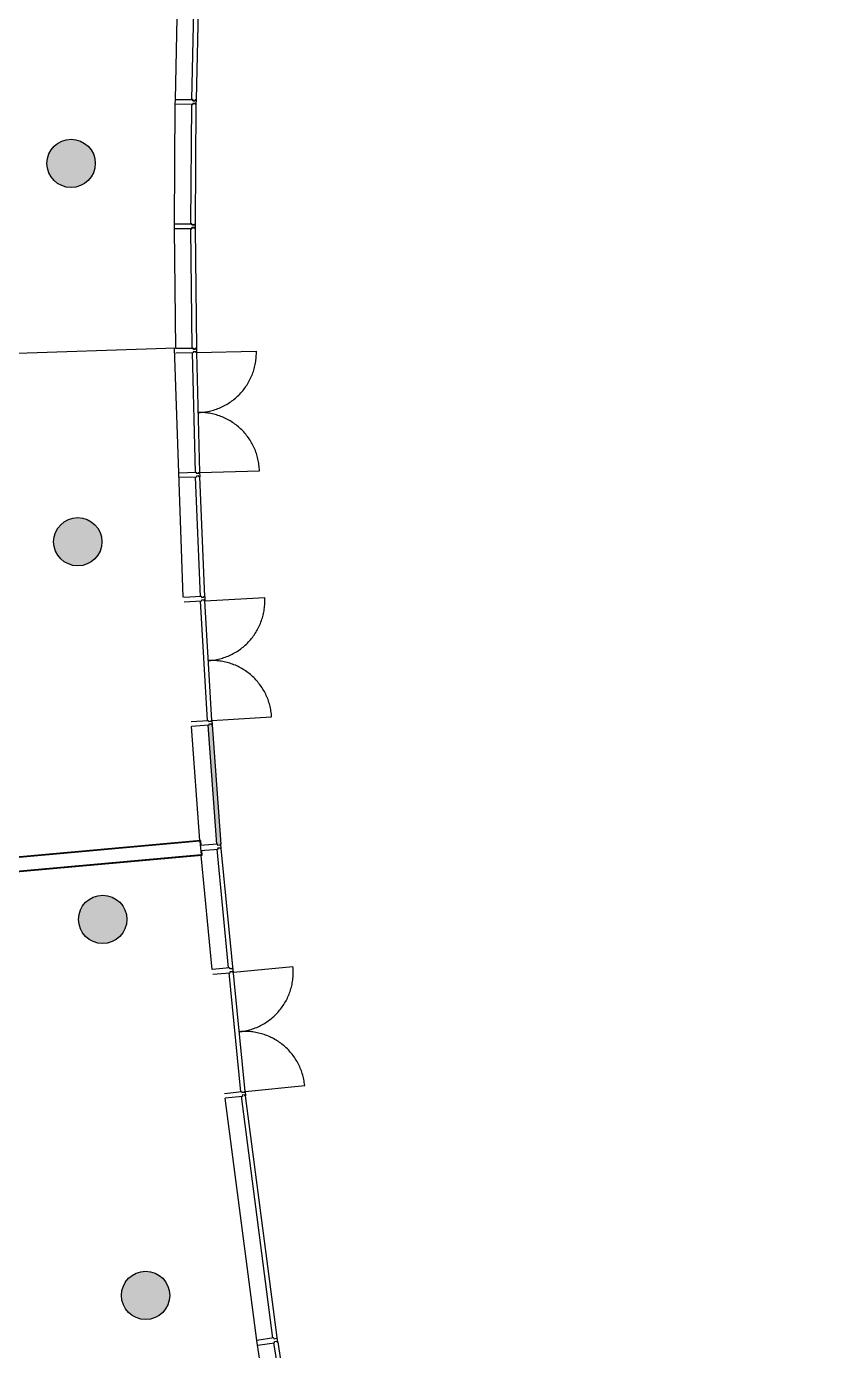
# Model space of a CAD drawing. Header units: centimetres. Extents: x 139057 to 200038, y 34824 to 80516.
# Drawn here: x 173160 to 174338, y 62950 to 64869 of the extents above; entities that cross this region are included whole.
import ezdxf

# ---------------------------------------------------------------- set-up
doc = ezdxf.new("R2010")
doc.units = ezdxf.units.CM
doc.header["$LTSCALE"] = 100
doc.linetypes.add('A0SHT-SGRM$0$HIDDEN', pattern=[9.525, 6.35, -3.175])
doc.linetypes.add('TR2010', pattern=[3, 2, -1])
for name, color, linetype in [('0.10', 8, 'Continuous'), ('0.10 Intonaco', 8, 'Continuous'), ('0.20 Cementi Armati', 4, 'Continuous'), ('0.20 Murature', 50, 'Continuous'), ('0.20 Vetrate', 3, 'Continuous')]:
    doc.layers.add(name, color=color, linetype=linetype)
doc.layers.add('410_STRUTTURE_001-AM_0', color=7, linetype='Continuous', lineweight=0)

msp = doc.modelspace()

# ---------------------------------------------------------------- hatches: boundary and pattern name
at = {"layer": '0.20 Vetrate'}
msp.add_hatch(color=5, dxfattribs=at).paths.add_polyline_path([(173435.7, 63683.7), (173437.1, 63683.8), (173437.3, 63682.2), (173440.9, 63682.5), (173440.8, 63683.8), (173441.9, 63683.9), (173429.1, 63856.9), (173428, 63856.9), (173427.9, 63858.2), (173424.3, 63857.9), (173424.4, 63856.3), (173423, 63856.2)])
at = {"layer": '410_STRUTTURE_001-AM_0'}
h = msp.add_hatch(color=256, dxfattribs=at)
h.paths.add_polyline_path([(173097.4, 66917.9, 1), (173132.4, 66917.9, 1)])
h.paths.add_polyline_path([(172464, 67114.3), (172425.2, 67124.1), (172393.5, 66998), (172432.3, 66988.3)])
h.paths.add_polyline_path([(172268.8, 66557.1), (172239.6, 66564.2), (172225.4, 66505.9), (172254.6, 66498.8)])
h.paths.add_polyline_path([(171904.4, 66525.1, 1), (171974.4, 66525.1, 1)])
h.paths.add_polyline_path([(171852.2, 66563.6), (171803.4, 66574.4), (171792.5, 66525.6), (171841.4, 66514.8)])
h.paths.add_polyline_path([(171939.5, 67132.4), (171987.8, 67119.6), (172000.7, 67167.9), (171952.3, 67180.7)])
h.paths.add_polyline_path([(172118.8, 67125.7, 1), (172048.8, 67125.7, 1)])
h.paths.add_polyline_path([(171575.4, 65289.1), (171625, 65282.5), (171631.6, 65332.1), (171582, 65338.7)])
h.paths.add_polyline_path([(171698.3, 65301.5, 1), (171768.3, 65301.5, 1)])
h.paths.add_polyline_path([(172000.9, 65312), (171999.5, 65287), (172079.4, 65282.7), (172080.7, 65307.7)])
h.paths.add_polyline_path([(172504.9, 65260.4, 1), (172469.9, 65260.4, 1)])
h.paths.add_polyline_path([(173206.7, 65219.2, 1), (173276.7, 65219.2, 1)])
h.paths.add_polyline_path([(173189.9, 64670.8, 1), (173259.9, 64670.8, 1)])
h.paths.add_polyline_path([(171897.4, 64618.3), (171927.3, 64617.1), (171929.8, 64677), (171899.8, 64678.3)])
h.paths.add_polyline_path([(171707.6, 64680.9, 1), (171637.6, 64680.9, 1)])
h.paths.add_polyline_path([(171506.1, 64661.2), (171555.9, 64656.7), (171560.4, 64706.5), (171510.6, 64711)])
h.paths.add_polyline_path([(171463.9, 64032.1), (171513.9, 64030), (171515.9, 64080), (171466, 64082)])
h.paths.add_polyline_path([(171511.7, 63977.1), (171513.7, 64027), (171463.8, 64029.1), (171461.7, 63979.1)])
h.paths.add_polyline_path([(171605.5, 64055.9, 1), (171675.5, 64055.9, 1)])
h.paths.add_polyline_path([(171905.9, 64101.4), (171881, 64102.4), (171877.7, 64022.4), (171902.7, 64021.4)])
h.paths.add_polyline_path([(173199.6, 64122.3, 1), (173269.6, 64122.3, 1)])
h.paths.add_polyline_path([(173235.6, 63574.9, 1), (173305.6, 63574.9, 1)])
h.paths.add_polyline_path([(172861.4, 63523), (172858.6, 63552.9), (172798.9, 63547.5), (172801.6, 63517.6)])
h.paths.add_polyline_path([(172419.1, 63501.4, 1), (172489.1, 63501.4, 1)])
h.paths.add_polyline_path([(171880.4, 63484.6), (171855.5, 63485.7), (171852, 63405.8), (171877, 63404.7)])
h.paths.add_polyline_path([(171602.6, 63428, 1), (171672.6, 63428, 1)])
h.paths.add_polyline_path([(171448.5, 63390.7), (171498.5, 63390.5), (171498.7, 63440.5), (171448.7, 63440.7)])
h.paths.add_polyline_path([(171461, 62750.1), (171511, 62752.1), (171509, 62802), (171459, 62800.1)])
h.paths.add_polyline_path([(171629.1, 62798.4, 1), (171699.1, 62798.4, 1)])
h.paths.add_polyline_path([(171855.5, 62863.5), (171830.5, 62865), (171825.8, 62785.1), (171850.8, 62783.7)])
h.paths.add_polyline_path([(172533.4, 62914.1, 1), (172463.4, 62914.1, 1)])
h.paths.add_polyline_path([(172926.6, 62958.3), (172922.5, 62988.1), (172863, 62979.9), (172867.1, 62950.1)])
h.paths.add_polyline_path([(173367.8, 63029.8, 1), (173297.8, 63029.8, 1)])
h.paths.add_polyline_path([(173386.2, 62488.4, 1), (173456.2, 62488.4, 1)])
h.paths.add_polyline_path([(172594.1, 62403.9), (172652.5, 62417.8), (172638.6, 62476.2), (172580.2, 62462.3)])
h.paths.add_polyline_path([(171941.8, 62169.4), (171966.3, 62174.2), (171951.2, 62252.7), (171926.7, 62248)])
h.paths.add_polyline_path([(171685.3, 62168.5, 1), (171755.3, 62168.5, 1)])
h.paths.add_polyline_path([(171551.4, 62111.5), (171547.3, 62161.3), (171497.5, 62157.2), (171501.6, 62107.3)])
h.paths.add_polyline_path([(171564.3, 61513.1), (171570.7, 61463.5), (171620.3, 61469.8), (171613.9, 61519.4)])
h.paths.add_polyline_path([(171635.9, 61377.3), (171643.1, 61348.2), (171691.6, 61360.3), (171684.4, 61389.4)])
h.paths.add_polyline_path([(171771.4, 61539.7, 1), (171841.4, 61539.7, 1)])
h.paths.add_polyline_path([(172069.2, 61642.9), (172044.7, 61638.1), (172059.7, 61559.6), (172084.3, 61564.3)])
h.paths.add_polyline_path([(171984.3, 61420.4), (172013.8, 61426.1), (172004.3, 61475.2), (171974.8, 61469.5)])
h.paths.add_polyline_path([(172512.5, 61527.4), (172483, 61521.7), (172492.5, 61472.6), (172522, 61478.3)])
h.paths.add_polyline_path([(172945.8, 61590.3), (172938.9, 61619.4), (172890.2, 61607.9), (172897.2, 61578.7)])
h.paths.add_polyline_path([(173500.6, 61951.8, 1), (173570.6, 61951.8, 1)])
h.paths.add_polyline_path([(173059.6, 61182.9), (173051.1, 61211.7), (173003.2, 61197.4), (173011.7, 61168.7)])
h.paths.add_polyline_path([(172598, 61085.7), (172568.5, 61080), (172578, 61030.9), (172607.5, 61036.6)])
h.paths.add_polyline_path([(172067.7, 60879.1), (172097.1, 60884.8), (172087.6, 60933.9), (172058.2, 60928.2)])
h.paths.add_polyline_path([(171731, 60780.4), (171780.2, 60789.1), (171771.5, 60838.4), (171722.3, 60829.7)])
h.paths.add_polyline_path([(171678.8, 60771.2), (171728, 60779.9), (171719.4, 60829.2), (171670.1, 60820.5)])
h.paths.add_polyline_path([(171771.5, 60289), (171782, 60240.1), (171830.8, 60250.6), (171820.4, 60299.5)])
h.paths.add_polyline_path([(171833.8, 60251.2), (171882.7, 60261.7), (171872.2, 60310.6), (171823.3, 60300.1)])
h.paths.add_polyline_path([(172186.7, 60419.6), (172157.2, 60413.9), (172166.7, 60364.8), (172196.1, 60370.5)])
h.paths.add_polyline_path([(172673.1, 60539.2), (172702.6, 60544.9), (172693.1, 60594), (172663.6, 60588.3)])
h.paths.add_polyline_path([(173205.4, 60730.6), (173195.6, 60758.9), (173148.4, 60742.7), (173158.1, 60714.3)])
h.paths.add_polyline_path([(173311.7, 60297), (173358.2, 60315.4), (173347.1, 60343.3), (173300.7, 60324.8)])
h.paths.add_polyline_path([(172771.8, 60187), (172742.4, 60181.3), (172751.9, 60132.2), (172781.3, 60137.9)])
h.paths.add_polyline_path([(172312.4, 59877.6), (172282.9, 59871.9), (172292.4, 59822.8), (172321.9, 59828.5)])
h.paths.add_polyline_path([(173368.3, 59347.8), (173346.2, 59403.5), (173290.4, 59381.4), (173312.6, 59325.6)])
h.paths.add_polyline_path([(174210.9, 59878.9, 1), (174280.9, 59878.9, 1)])
h.paths.add_polyline_path([(174066.1, 60383.7, 1), (173996.1, 60383.7, 1)])
h.paths.add_polyline_path([(173620.9, 58923.5, 1), (173550.9, 58923.5, 1)])
h.paths.add_polyline_path([(173884.9, 58386.6, 1), (173814.9, 58386.6, 1)])
h.paths.add_polyline_path([(174449.7, 59385, 1), (174519.7, 59385, 1)])
h.paths.add_polyline_path([(174781.9, 58903.2, 1), (174711.9, 58903.2, 1)])
h.paths.add_polyline_path([(175067.1, 58434.5, 1), (174997.1, 58434.5, 1)])
h.paths.add_polyline_path([(175304.4, 57980, 1), (175374.4, 57980, 1)])
h.paths.add_polyline_path([(175703.2, 57540.9, 1), (175633.2, 57540.9, 1)])
h.paths.add_polyline_path([(175196.3, 56374.7, 1), (175126.3, 56374.7, 1)])
h.paths.add_polyline_path([(176052.7, 57118, 1), (175982.7, 57118, 1)])
h.paths.add_polyline_path([(176488.7, 56567.5, 1), (176418.7, 56567.5, 1)])
h.paths.add_polyline_path([(176794.8, 55975.9, 1), (176864.8, 55975.9, 1)])
h.paths.add_polyline_path([(175491.6, 55908.3, 1), (175561.6, 55908.3, 1)])
h.paths.add_polyline_path([(177107.5, 55348.5, 1), (177177.5, 55348.5, 1)])
h.paths.add_polyline_path([(177367.7, 55079.6), (177361, 55098.4), (177342.1, 55091.7), (177348.8, 55072.9)])
h.paths.add_polyline_path([(177392.9, 55032.3), (177376.2, 55079.4), (177347.9, 55069.4), (177364.7, 55022.3)])
h.paths.add_polyline_path([(177483.5, 54775.8), (177493.5, 54747.6), (177540.6, 54764.3), (177530.6, 54792.6)])

# ---------------------------------------------------------------- linework, layer by layer
at = {"layer": '0.10', "linetype": 'A0SHT-SGRM$0$HIDDEN'}
msp.add_line((173376.4, 64402.7, 0), (172990.8, 64389.8, 0), dxfattribs=at)
at = {"layer": '0.10'}
for p, q in [((173400.3, 64396, 0), (173404.7, 64223.1, 0)), ((173406.5, 64396.4, 0), (173410.9, 64222.9, 0)), ((173412.2, 64042.9, 0), (173405, 64216, 0)), ((173418.4, 64043.1, 0), (173411.2, 64216.5, 0)), ((173422.5, 63863.1, 0), (173412.5, 64036.3, 0)), ((173428.7, 63863.4, 0), (173418.7, 64036.6, 0)), ((173422.9, 63856.5, 0), (173435.7, 63683.7, 0)), ((173429.1, 63856.9, 0), (173441.9, 63683.9, 0)), ((173453.1, 63504.5, 0), (173436.3, 63676.6, 0)), ((173476.9, 63325.6, 0), (173442.4, 63677.4, 0)), ((173470.7, 63325, 0), (173453.8, 63497.4, 0)), ((173523.4, 62968.6, 0), (173477.6, 63319.2, 0)), ((173517.2, 62968, 0), (173471.5, 63318.4, 0)), ((173518.3, 62961, 0), (173544.8, 62790.1, 0)), ((173524.3, 62962.2, 0), (173550.9, 62790.8, 0))]:
    msp.add_line(p, q, dxfattribs=at)
at = {"layer": '0.10', "elevation": 0}
for points in [[(173405.9, 64762.9), (173404.8, 64762.9), (173404.8, 64761.6), (173401.2, 64761.6), (173401.2, 64763.3), (173399.7, 64763.3), (173403.6, 64936.2), (173405.1, 64936.2), (173405.1, 64937.8), (173408.8, 64937.7), (173408.7, 64936.4), (173409.8, 64936.3)], [(173404.7, 64582.9), (173403.6, 64582.9), (173403.6, 64581.6), (173400, 64581.6), (173400, 64583.2), (173398.5, 64583.2), (173399.6, 64756.2), (173401.1, 64756.2), (173401.1, 64757.8), (173404.8, 64757.7), (173404.7, 64756.4), (173405.8, 64756.4)], [(173406.4, 64402.9), (173405.3, 64402.9), (173405.3, 64401.6), (173401.7, 64401.5), (173401.6, 64403.1), (173400.2, 64403.1), (173398.5, 64576.1), (173400, 64576.1), (173400, 64577.7), (173403.6, 64577.7), (173403.6, 64576.4), (173404.7, 64576.4)]]:
    msp.add_lwpolyline(points, close=True, dxfattribs=at)
at = {"layer": '0.10', "ltscale": 50, "elevation": 0}
for points in [[(173376.4, 64402.7), (173374.7, 64576.1), (173374.7, 64583.2), (173375.8, 64756.5), (173375.9, 64763.6), (173379.6, 64929.5)], [(173387, 64041.9), (173374.9, 64402.7)], [(173411.3, 63689.2), (173399.2, 63854.7)], [(173429.4, 63502.3), (173413.2, 63667.3)], [(173519.3, 62799.4), (173494.7, 62957.5), (173493.7, 62964.6), (173447.9, 63315.5)]]:
    msp.add_lwpolyline(points, dxfattribs=at)
at = {"layer": '0.10 Intonaco'}
for p, q in [((173412.3, 63689.3, 0), (173019.2, 63653.9, 0)), ((173412.3, 63689.3, 0), (173412.9, 63681.8, 0)), ((173414.2, 63667.4, 0), (172855.4, 63617.1, 0)), ((173413.6, 63674.8, 0), (173414.2, 63667.4, 0))]:
    msp.add_line(p, q, dxfattribs=at)
at = {"layer": '0.20 Cementi Armati'}
for centre in [(173224.9, 64670.8, 0), (173234.6, 64122.3, 0), (173270.6, 63574.9, 0), (173332.8, 63029.8, 0)]:
    msp.add_circle(centre, 35, dxfattribs=at)
at = {"layer": '0.20 Murature'}
for p, q in [((173411.4, 63688.2, 0), (172855.5, 63638.2, 0)), ((173411.4, 63688.2, 0), (173413.2, 63668.3, 0)), ((173413.2, 63668.3, 0), (172841.9, 63616.9, 0))]:
    msp.add_line(p, q, dxfattribs=at)
at = {"layer": '0.20 Vetrate', "color": 57, "linetype": 'TR2010'}
for p, q in [((173406.5, 64396.4, 0), (173493.2, 64398.6, 0)), ((173410.9, 64222.9, 0), (173497.7, 64225.2, 0)), ((173418.7, 64036.6, 0), (173505.3, 64041.6, 0)), ((173428.7, 63863.4, 0), (173515.3, 63868.4, 0)), ((173459.9, 63498.3, 0), (173546.3, 63506.8, 0)), ((173476.9, 63325.6, 0), (173563.3, 63334.1, 0))]:
    msp.add_line(p, q, dxfattribs=at)
at = {"layer": '0.20 Vetrate', "elevation": 0}
for points in [[(173375.9, 64763.6), (173401.2, 64763.3), (173401.2, 64761.6), (173404.8, 64761.6), (173404.8, 64762.9), (173405.9, 64762.9), (173405.8, 64756.4), (173404.7, 64756.4), (173404.8, 64757.7), (173401.1, 64757.8), (173401.1, 64756.2), (173375.8, 64756.5)], [(173374.7, 64583.2), (173400, 64583.2), (173400, 64581.6), (173403.6, 64581.6), (173403.6, 64582.9), (173404.7, 64582.9), (173404.7, 64576.4), (173403.6, 64576.4), (173403.6, 64577.7), (173400, 64577.7), (173400, 64576.1), (173374.7, 64576.1)], [(173376.4, 64402.7), (173401.6, 64403.1), (173401.7, 64401.5), (173405.3, 64401.6), (173405.3, 64402.9), (173406.4, 64402.9), (173406.5, 64396.4), (173405.4, 64396.4), (173405.4, 64397.7), (173401.7, 64397.7), (173401.8, 64396), (173376.5, 64395.6)], [(173380.9, 64222.3), (173406.2, 64223.1), (173406.2, 64221.5), (173409.9, 64221.6), (173409.8, 64222.9), (173410.9, 64223), (173411.2, 64216.5), (173410.1, 64216.4), (173410, 64217.8), (173406.4, 64217.6), (173406.4, 64216), (173381.2, 64215.2)], [(173388.4, 64041.9), (173413.6, 64043.2), (173413.7, 64041.6), (173417.3, 64041.8), (173417.3, 64043.1), (173418.4, 64043.1), (173418.7, 64036.6), (173417.6, 64036.6), (173417.5, 64037.9), (173413.9, 64037.7), (173414, 64036.1), (173388.7, 64034.8)], [(173398.7, 63861.8), (173423.9, 63863.4), (173424, 63861.8), (173427.7, 63862), (173427.6, 63863.4), (173428.7, 63863.4), (173429.1, 63856.9), (173428, 63856.9), (173427.9, 63858.2), (173424.3, 63857.9), (173424.4, 63856.3), (173399.2, 63854.7)], [(173412.5, 63674.7), (173437.7, 63676.7), (173437.6, 63678.4), (173441.2, 63678.7), (173441.3, 63677.3), (173442.4, 63677.4), (173441.9, 63683.9), (173440.8, 63683.8), (173440.9, 63682.5), (173437.3, 63682.2), (173437.1, 63683.8), (173412, 63681.8)], [(173430.1, 63495.3), (173455.2, 63497.5), (173455.1, 63499.2), (173458.7, 63499.5), (173458.8, 63498.2), (173459.9, 63498.3), (173459.3, 63504.7), (173458.3, 63504.6), (173458.4, 63503.3), (173454.7, 63503), (173454.6, 63504.6), (173429.4, 63502.3)], [(173447.1, 63322.5), (173472.2, 63325.4), (173472.3, 63323.8), (173476, 63324.2), (173475.8, 63325.5), (173476.9, 63325.6), (173477.6, 63319.2), (173476.6, 63319.1), (173476.4, 63320.4), (173472.8, 63319.9), (173473, 63318.3), (173447.9, 63315.5)], [(173494.7, 62957.5), (173519.7, 62961.2), (173519.5, 62962.8), (173523.1, 62963.3), (173523.3, 62962), (173524.3, 62962.2), (173523.4, 62968.6), (173522.3, 62968.5), (173522.5, 62967.2), (173518.9, 62966.6), (173518.7, 62968.2), (173493.7, 62964.6)]]:
    msp.add_lwpolyline(points, dxfattribs=at)
at = {"layer": '0.20 Vetrate', "color": 57, "linetype": 'TR2010'}
for centre, start, end in [((173406.5, 64396.4, 0), 271.0917, 1.4663), ((173410.9, 64222.9, 0), 1.4663, 91.8408), ((173418.7, 64036.6, 0), 272.9285, 3.303), ((173428.7, 63863.4, 0), 3.303, 93.6775), ((173459.9, 63498.3, 0), 275.6154, 5.6154), ((173476.9, 63325.6, 0), 5.6154, 95.6154)]:
    msp.add_arc(centre, 86.8, start, end, dxfattribs=at)
at = {"layer": '410_STRUTTURE_001-AM_0'}
for centre in [(173224.9, 64670.8, 0), (173234.6, 64122.3, 0), (173270.6, 63574.9, 0), (173332.8, 63029.8, 0)]:
    msp.add_circle(centre, 35, dxfattribs=at)

doc.saveas('drawing.dxf')
